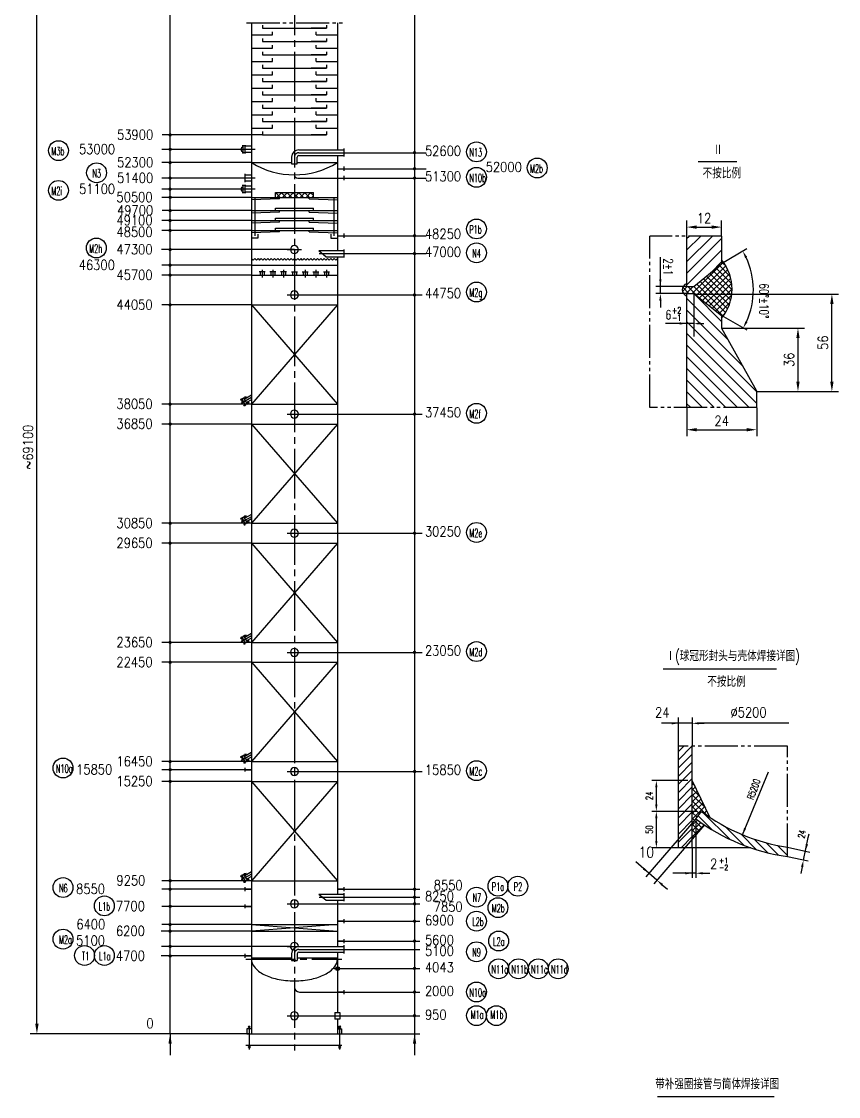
# Model space of a CAD drawing. Extents: x -42 to 819, y -365 to 844.
# Drawn here: x 340 to 587.1, y 265.9 to 590.7 of the extents above; entities that cross this region are included whole.
import ezdxf
from ezdxf.enums import TextEntityAlignment as Align

# ---------------------------------------------------------------- set-up
doc = ezdxf.new("R2010")
doc.units = 0
doc.header["$MEASUREMENT"] = 0
doc.linetypes.add('CENTER', pattern=[20, 15, -1.5, 2, -1.5])
doc.linetypes.add('DIVIDE', pattern=[15, 10, -1, 1, -1, 1, -1])
doc.layers.get('0').update_dxf_attribs({"linetype": 'CONTINUOUS'})
doc.layers.get('DEFPOINTS').update_dxf_attribs({"linetype": 'CONTINUOUS'})
for name, color, linetype in [('1', 2, 'CONTINUOUS'), ('2', 1, 'CONTINUOUS'), ('3', 3, 'CENTER'), ('4', 3, 'DIVIDE'), ('DIM', 4, 'CONTINUOUS')]:
    doc.layers.add(name, color=color, linetype=linetype)
doc.styles.add('HZJ', font='txt', dxfattribs={"bigfont": 'SBTXT'})
doc.styles.add('SBHZ', font='ROMANS', dxfattribs={"width": 0.85, "bigfont": 'SBTXT'})
doc.dimstyles.get("Standard").update_dxf_attribs({"dimtxt": 3, "dimasz": 3, "dimexe": 2, "dimexo": 0.0625, "dimgap": 1.2, "dimtad": 1, "dimdec": 4, "dimzin": 0, "dimdsep": 46, "dimtxsty": 'SBHZ', "dimcen": 0.09, "dimadec": 0, "dimazin": 0, "dimtfac": 1, "dimtdec": 4, "dimtmove": 2, "dimatfit": 3, "dimfxl": 0, "dimtolj": 1, "dimtzin": 0, "dimarcsym": 0})

# ---------------------------------------------------------------- blocks, each defined once
blk = doc.blocks.new('*D127')
at = {"color": 0, "linetype": 'ByBlock'}
for p, q in [((334.96, 309.06), (292.75, 309.06)), ((294.75, -42.55), (294.75, 306.06)), ((334.96, -45.55), (292.75, -45.55))]:
    blk.add_line(p, q, dxfattribs=at)
for points in [[(294.25, 306.06), (295.25, 306.06), (294.75, 309.06)], [(294.25, -42.55), (295.25, -42.55), (294.75, -45.55)]]:
    blk.add_solid(points, dxfattribs=at)
at = {"layer": 'DEFPOINTS', "color": 0, "linetype": 'ByBlock'}
for p in [(294.75, 309.06), (335.02, 309.06), (335.02, -45.55)]:
    blk.add_point(p, dxfattribs=at)
at = {"color": 0, "linetype": 'ByBlock', "insert": (292.05, 131.75), "char_height": 3, "attachment_point": 5, "rotation": 90, "style": 'SBHZ'}
blk.add_mtext('\\A1;~69100', dxfattribs=at)
blk = doc.blocks.new('*D161')
at = {"color": 0, "linetype": 'ByBlock'}
for p, q in [((560.56, 331.53), (560.56, 336.16)), ((571.14, 331.53), (571.14, 336.16)), ((563.56, 334.16), (568.14, 334.16))]:
    blk.add_line(p, q, dxfattribs=at)
for points in [[(563.56, 334.66), (563.56, 333.66), (560.56, 334.16)], [(568.14, 334.66), (568.14, 333.66), (571.14, 334.16)]]:
    blk.add_solid(points, dxfattribs=at)
at = {"layer": 'DEFPOINTS', "color": 0, "linetype": 'ByBlock'}
for p in [(560.56, 331.46), (571.14, 334.16), (571.14, 331.46)]:
    blk.add_point(p, dxfattribs=at)
at = {"color": 0, "linetype": 'ByBlock', "insert": (565.85, 336.86), "char_height": 3, "attachment_point": 5, "style": 'SBHZ'}
blk.add_mtext('\\A1;12', dxfattribs=at)
blk = doc.blocks.new('*D162')
at = {"color": 0, "linetype": 'ByBlock'}
for p, q in [((560.56, 279.57), (560.56, 270.94)), ((581.73, 279.57), (581.73, 270.94)), ((563.56, 272.94), (578.73, 272.94))]:
    blk.add_line(p, q, dxfattribs=at)
for points in [[(563.56, 273.44), (563.56, 272.44), (560.56, 272.94)], [(578.73, 273.44), (578.73, 272.44), (581.73, 272.94)]]:
    blk.add_solid(points, dxfattribs=at)
at = {"layer": 'DEFPOINTS', "color": 0, "linetype": 'ByBlock'}
for p in [(560.56, 279.64), (581.73, 279.64), (581.73, 272.94)]:
    blk.add_point(p, dxfattribs=at)
at = {"color": 0, "linetype": 'ByBlock', "insert": (571.14, 275.64), "char_height": 3, "attachment_point": 5, "style": 'SBHZ'}
blk.add_mtext('\\A1;24', dxfattribs=at)
blk = doc.blocks.new('*D165')
at = {"color": 0, "linetype": 'ByBlock'}
for p, q in [((561.49, 294.13), (555.88, 278.69)), ((565.78, 294.13), (565.78, 276.94))]:
    blk.add_line(p, q, dxfattribs=at)
blk.add_arc((565.78, 305.9), 26.96, 256.38, 263.62, dxfattribs=at)
for points in [[(559.29, 279.22), (559.58, 280.18), (556.56, 280.57)], [(562.81, 279.61), (562.76, 278.61), (565.78, 278.94)]]:
    blk.add_solid(points, dxfattribs=at)
at = {"layer": 'DEFPOINTS', "color": 0, "linetype": 'ByBlock'}
for p in [(565.78, 321.81), (563.7, 300.19), (561.52, 294.19), (565.78, 294.19), (562.65, 279.13)]:
    blk.add_point(p, dxfattribs=at)
blk = doc.blocks.new('*D172')
at = {"color": 0, "linetype": 'ByBlock'}
for p, q in [((571.2, 563.88), (596.22, 563.88)), ((594.22, 560.88), (594.22, 547.71)), ((581.79, 544.71), (596.22, 544.71))]:
    blk.add_line(p, q, dxfattribs=at)
for points in [[(593.72, 560.88), (594.72, 560.88), (594.22, 563.88)], [(593.72, 547.71), (594.72, 547.71), (594.22, 544.71)]]:
    blk.add_solid(points, dxfattribs=at)
at = {"layer": 'DEFPOINTS', "color": 0, "linetype": 'ByBlock'}
for p in [(571.14, 563.88), (581.73, 544.71), (594.22, 544.71)]:
    blk.add_point(p, dxfattribs=at)
at = {"color": 0, "linetype": 'ByBlock', "insert": (591.52, 554.3), "char_height": 3, "attachment_point": 5, "rotation": 90, "style": 'SBHZ'}
blk.add_mtext('\\A1;36', dxfattribs=at)
blk = doc.blocks.new('*D173')
at = {"color": 0, "linetype": 'ByBlock'}
for p, q in [((562.93, 574.18), (606.47, 574.18)), ((604.47, 547.71), (604.47, 571.18)), ((581.79, 544.71), (606.47, 544.71))]:
    blk.add_line(p, q, dxfattribs=at)
for points in [[(603.97, 571.18), (604.97, 571.18), (604.47, 574.18)], [(603.97, 547.71), (604.97, 547.71), (604.47, 544.71)]]:
    blk.add_solid(points, dxfattribs=at)
at = {"layer": 'DEFPOINTS', "color": 0, "linetype": 'ByBlock'}
for p in [(562.87, 574.18), (604.47, 574.18), (581.73, 544.71)]:
    blk.add_point(p, dxfattribs=at)
at = {"color": 0, "linetype": 'ByBlock', "insert": (601.77, 559.45), "char_height": 3, "attachment_point": 5, "rotation": 90, "style": 'SBHZ'}
blk.add_mtext('\\A1;56', dxfattribs=at)

msp = doc.modelspace()

# ---------------------------------------------------------------- hatches: boundary and pattern name
at = {"layer": '1'}
h = msp.add_hatch(dxfattribs=at)
h.set_pattern_fill('ANSI37', color=256, scale=10, style=0)
h.set_pattern_definition([(45, (66.8459, 330.3661), (-0.8838835, 0.8838835), []), (135, (66.8459, 330.3661), (-0.8838835, -0.8838835), [])])
h.paths.add_polyline_path([(422.56208, 539.06998), (422.56208, 537.56642), (428.29511, 537.56642), (428.29511, 539.06998)])
h.paths.add_polyline_path([(422.56208, 539.06998), (416.82904, 539.06998), (416.82904, 537.56642), (422.56208, 537.56642)])
h = msp.add_hatch(dxfattribs=at)
h.set_pattern_fill('ANSI31', color=256, scale=20, style=0)
h.set_pattern_definition([(45, (-19.3802, 194.4087), (-1.767767, 1.767767), [])])
h.paths.add_polyline_path([(551.7612, 517.50964), (551.7612, 525.87154), (541.17706, 525.87154), (541.17706, 510.57897), (543.32703, 510.57897)])
h = msp.add_hatch(dxfattribs=at)
h.set_pattern_fill('ANSI37', color=256, scale=10, angle=-90, style=0)
h.set_pattern_definition([(315, (615.708, 1062.2104), (0.8838835, 0.8838835), []), (45, (615.708, 1062.2104), (-0.8838835, 0.8838835), [])])
h.paths.add_polyline_path([(552.35916, 517.86293), (551.7612, 517.50964), (543.32703, 510.57897), (541.17706, 510.57897), (541.17706, 510.65202), (540.11689, 510.65202, 0.313062818), (540.20438, 508.48165), (541.25212, 508.48165), (541.25212, 508.47897), (543.32703, 508.47897), (551.7612, 501.85963), (552.20069, 501.60661, 0.322790764)])
h = msp.add_hatch(dxfattribs=at)
h.set_pattern_fill('ANSI31', color=256, scale=20, angle=90, style=0)
h.set_pattern_definition([(135, (-19.3802, 194.4087), (-1.767767, -1.767767), [])])
h.paths.add_polyline_path([(562.34533, 474.04516), (562.34533, 479.04747), (551.7612, 498.05623), (551.7612, 501.85963), (543.32703, 508.47897), (543.29872, 508.47897), (543.29872, 499.46479), (541.17706, 499.46479), (541.17706, 474.04516)])
h.paths.add_polyline_path([(543.29872, 508.47897), (541.17706, 508.47897), (541.17706, 499.46479), (543.29872, 499.46479)], flags=16)
h = msp.add_hatch(dxfattribs=at)
h.set_pattern_fill('ANSI37', color=256, scale=10, style=0)
h.set_pattern_definition([(45, (8.2974, 168.5948), (-0.8838835, 0.8838835), []), (135, (8.2974, 168.5948), (-0.8838835, -0.8838835), [])])
h.paths.add_polyline_path([(542.89223, 361.35529), (542.89223, 348.54876), (543.94223, 349.76367), (545.61519, 352.00893, 0.014272254), (548.32055, 350.11076)])
h.paths.add_polyline_path([(546.52224, 347.94368, -0.013005861), (543.94223, 349.76367), (542.89223, 348.54876), (542.89223, 343.56925)])

# ---------------------------------------------------------------- linework, layer by layer
at = {"color": 0, "linetype": 'Continuous'}
for p, q in [((539.42673, 358.45375), (539.41193, 358.43894)), ((539.42673, 345.88978), (539.41193, 345.87497))]:
    msp.add_line(p, q, dxfattribs=at)
at = {"layer": '1'}
for p, q in [((384.97961, 284.81642), (384.97961, 639.42362)), ((458.90159, 623.92066), (458.90159, 278.91317)), ((412.89044, 556.42949), (382.53365, 556.42949)), ((409.56208, 552.07084), (382.43225, 552.07084)), ((435.56208, 551.06642), (462.40697, 551.06642)), ((409.56208, 548.06642), (382.43225, 548.06642)), ((435.56208, 546.20781), (462.40697, 546.20781)), ((409.56208, 543.38261), (382.43225, 543.38261)), ((435.56208, 543.38261), (462.40697, 543.38261)), ((409.56208, 540.04676), (382.43225, 540.04676)), ((409.56208, 537.56642), (382.43225, 537.56642)), ((409.56208, 533.56642), (382.60023, 533.56642)), ((409.56208, 530.56642), (382.43225, 530.56642)), ((409.56208, 527.56642), (382.43225, 527.56642)), ((435.56208, 525.97328), (462.40697, 525.97328)), ((422.56208, 521.78521), (382.33832, 521.78521)), ((435.56208, 520.56642), (462.40697, 520.56642)), ((409.56208, 517.06642), (382.43225, 517.06642)), ((409.56208, 514.06642), (382.43225, 514.06642)), ((423.76208, 508.06642), (461.15765, 508.06642)), ((409.56208, 505.06642), (382.43225, 505.06642)), ((409.56208, 505.06642), (435.56208, 475.06642)), ((435.56208, 505.06642), (409.56208, 475.06642)), ((409.56208, 475.06642), (382.43225, 475.06642)), ((423.76208, 472.06642), (461.15765, 472.06642)), ((409.56208, 469.06642), (382.43225, 469.06642)), ((435.56208, 469.06642), (409.56208, 439.06642)), ((409.56208, 469.06642), (435.56208, 439.06642)), ((409.56208, 439.06642), (382.43225, 439.06642)), ((423.76208, 436.06642), (461.15765, 436.06642)), ((409.56208, 433.06642), (382.43225, 433.06642)), ((435.56208, 433.06642), (409.56208, 403.06642)), ((409.56208, 433.06642), (435.56208, 403.06642)), ((409.56208, 403.06642), (382.43225, 403.06642)), ((423.76208, 400.06642), (461.15765, 400.06642)), ((409.56208, 397.06642), (382.43225, 397.06642)), ((409.56208, 397.06642), (435.56208, 367.06642)), ((435.56208, 397.06642), (409.56208, 367.06642)), ((542.76276, 371.68926), (538.69223, 367.61874)), ((540.28788, 371.68926), (538.69223, 370.09361)), ((542.89223, 369.34386), (538.69223, 365.14386)), ((409.56208, 367.06642), (382.43225, 367.06642)), ((409.56208, 364.61595), (382.43225, 364.61595)), ((423.76208, 364.06642), (461.15765, 364.06642)), ((542.89223, 366.86899), (538.69223, 362.66899)), ((542.89223, 364.39411), (538.69223, 360.19411)), ((409.56208, 361.06642), (382.43225, 361.06642)), ((435.56208, 361.06642), (409.56208, 331.06642)), ((409.56208, 361.06642), (435.56208, 331.06642)), ((542.89223, 361.91924), (538.69223, 357.71924)), ((542.89223, 359.44437), (538.69223, 355.24437)), ((542.89223, 356.96949), (538.69223, 352.76949)), ((542.89223, 354.30502), (538.69223, 350.10502)), ((542.89223, 351.83015), (538.69223, 347.63015)), ((554.21843, 343.58384), (546.28497, 351.51731)), ((542.89223, 349.35528), (538.69223, 345.15528)), ((548.81217, 346.48882), (544.62329, 350.6777)), ((542.89223, 346.8804), (538.69223, 342.6804)), ((542.89223, 344.40553), (539.49879, 341.01209)), ((558.5395, 341.73765), (552.8876, 347.38955)), ((562.31745, 340.43457), (557.63013, 345.12189)), ((565.73919, 339.4877), (561.6258, 343.6011)), ((568.90152, 338.80025), (565.17919, 342.52258)), ((571.55775, 338.80025), (568.6559, 341.70209)), ((409.56208, 331.06642), (382.43225, 331.06642)), ((409.56208, 328.49752), (382.43225, 328.49752)), ((435.56208, 328.49752), (460.54063, 328.49752)), ((435.56208, 326.06642), (460.54063, 326.06642)), ((409.56208, 323.31642), (382.43225, 323.31642)), ((423.76208, 324.06642), (460.54063, 324.06642)), ((435.56208, 318.81642), (460.54063, 318.81642)), ((409.56208, 315.81642), (382.30787, 315.81642)), ((409.56208, 317.81642), (382.43225, 317.81642)), ((409.56208, 317.81642), (435.56208, 315.81642)), ((435.56208, 317.81642), (409.56208, 315.81642)), ((435.56208, 312.81642), (460.54063, 312.81642)), ((421.36208, 311.20579), (382.42399, 311.20579)), ((435.56208, 310.31642), (460.54063, 310.31642)), ((409.56208, 308.31642), (382.30787, 308.31642)), ((436.06763, 304.56642), (460.54063, 304.56642)), ((435.56208, 297.41825), (460.54063, 297.41825)), ((423.76208, 290.27198), (460.54063, 290.27198)), ((408.88873, 284.81642), (382.16185, 284.81642)), ((436.90016, 284.81642), (460.54063, 284.81642))]:
    msp.add_line(p, q, dxfattribs=at)
at = {"layer": '1', "const_width": 0.5}
for points in [[(384.72961, 556.42949, 1), (385.22961, 556.42949, 1)], [(384.72961, 552.07084, 1), (385.22961, 552.07084, 1)], [(458.65159, 551.06642, 1), (459.15159, 551.06642, 1)], [(384.72961, 548.06642, 1), (385.22961, 548.06642, 1)], [(458.65159, 546.20781, 1), (459.15159, 546.20781, 1)], [(384.72961, 543.38261, 1), (385.22961, 543.38261, 1)], [(458.65159, 543.38261, 1), (459.15159, 543.38261, 1)], [(384.72961, 540.04676, 1), (385.22961, 540.04676, 1)], [(384.72961, 537.56642, 1), (385.22961, 537.56642, 1)], [(384.72961, 533.56642, 1), (385.22961, 533.56642, 1)], [(384.72961, 530.56642, 1), (385.22961, 530.56642, 1)], [(384.72961, 527.56642, 1), (385.22961, 527.56642, 1)], [(458.65159, 525.97328, 1), (459.15159, 525.97328, 1)], [(384.72961, 521.78521, 1), (385.22961, 521.78521, 1)], [(458.65159, 520.56642, 1), (459.15159, 520.56642, 1)], [(384.72961, 517.06642, 1), (385.22961, 517.06642, 1)], [(384.72961, 514.06642, 1), (385.22961, 514.06642, 1)], [(458.65159, 508.06642, 1), (459.15159, 508.06642, 1)], [(384.72961, 505.06642, 1), (385.22961, 505.06642, 1)], [(384.72961, 475.06642, 1), (385.22961, 475.06642, 1)], [(458.65159, 472.06642, 1), (459.15159, 472.06642, 1)], [(384.72961, 469.06642, 1), (385.22961, 469.06642, 1)], [(384.72961, 439.06642, 1), (385.22961, 439.06642, 1)], [(458.65159, 436.06642, 1), (459.15159, 436.06642, 1)], [(384.72961, 433.06642, 1), (385.22961, 433.06642, 1)], [(384.72961, 403.06642, 1), (385.22961, 403.06642, 1)], [(458.65159, 400.06642, 1), (459.15159, 400.06642, 1)], [(384.72961, 397.06642, 1), (385.22961, 397.06642, 1)], [(384.72961, 367.06642, 1), (385.22961, 367.06642, 1)], [(384.72961, 364.61595, 1), (385.22961, 364.61595, 1)], [(458.65159, 364.06642, 1), (459.15159, 364.06642, 1)], [(384.72961, 361.06642, 1), (385.22961, 361.06642, 1)], [(384.72961, 331.06642, 1), (385.22961, 331.06642, 1)], [(384.72961, 328.49752, 1), (385.22961, 328.49752, 1)], [(458.65159, 328.49752, 1), (459.15159, 328.49752, 1)], [(458.65159, 326.06642, 1), (459.15159, 326.06642, 1)], [(384.72961, 323.31642, 1), (385.22961, 323.31642, 1)], [(458.65159, 324.06642, 1), (459.15159, 324.06642, 1)], [(458.65159, 318.81642, 1), (459.15159, 318.81642, 1)], [(384.72961, 317.81642, 1), (385.22961, 317.81642, 1)], [(384.72961, 315.81642, 1), (385.22961, 315.81642, 1)], [(458.65159, 312.81642, 1), (459.15159, 312.81642, 1)], [(384.72961, 311.20579, 1), (385.22961, 311.20579, 1)], [(384.72961, 308.31642, 1), (385.22961, 308.31642, 1)], [(458.65159, 304.56642, 1), (459.15159, 304.56642, 1)], [(458.65159, 297.41825, 1), (459.15159, 297.41825, 1)], [(458.65159, 290.27198, 1), (459.15159, 290.27198, 1)]]:
    msp.add_lwpolyline(points, format="xyb", close=True, dxfattribs=at)
at = {"layer": '1'}
for centre in [(351.23396, 551.69063), (477.62598, 551.30256), (495.98471, 546.44394), (362.74437, 544.98815), (477.62598, 543.61875), (351.23396, 539.66654), (477.62598, 528.02347), (362.67335, 522.26519), (477.62598, 520.80256), (477.62598, 508.95171), (477.62598, 472.30256), (477.62598, 436.30256), (477.62598, 400.30256), (352.59398, 365.11675), (477.62598, 364.30256), (352.59398, 328.99831), (484.1135, 329.40807), (490.1135, 329.40807), (477.62598, 326.08953), (365.10809, 323.46526), (484.1135, 322.93018), (477.62598, 318.83953), (352.59398, 313.40872), (484.31837, 312.83953), (477.62598, 309.58862), (359.10809, 308.46526), (365.10809, 308.46526), (484.31837, 304.4486), (490.31837, 304.4486), (496.31837, 304.4486), (502.31837, 304.4486), (477.62598, 297.44136), (477.62597, 290.29509), (483.62597, 290.29509)]:
    msp.add_circle(centre, 3, dxfattribs=at)
at = {"layer": '2'}
for p, q in [((409.56208, 590.32555), (409.56208, 284.81642)), ((412.89044, 589.64149), (412.89044, 588.64149)), ((412.89044, 588.64149), (432.23371, 588.64149)), ((432.23371, 588.64149), (427.60391, 588.64149)), ((432.23371, 589.64149), (432.23371, 588.64149)), ((435.56208, 590.32555), (435.56208, 551.91642)), ((409.56208, 586.62823), (415.9898, 586.62823)), ((412.89044, 585.61499), (412.89044, 584.61499)), ((415.9898, 586.62823), (415.9898, 587.62823)), ((429.13435, 586.62823), (429.13435, 587.62823)), ((429.13435, 586.62823), (435.56208, 586.62823)), ((432.23371, 585.61499), (432.23371, 584.61499)), ((409.56208, 582.60173), (415.9898, 582.60173)), ((412.89044, 584.61499), (432.23371, 584.61499)), ((412.89044, 581.58849), (412.89044, 580.58849)), ((415.9898, 582.60173), (415.9898, 583.60173)), ((432.23371, 584.61499), (427.60391, 584.61499)), ((429.13435, 582.60173), (429.13435, 583.60173)), ((429.13435, 582.60173), (435.56208, 582.60173)), ((432.23371, 581.58849), (432.23371, 580.58849)), ((409.56208, 578.57523), (415.9898, 578.57523)), ((412.89044, 580.58849), (432.23371, 580.58849)), ((415.9898, 578.57523), (415.9898, 579.57523)), ((432.23371, 580.58849), (427.60391, 580.58849)), ((429.13435, 578.57523), (429.13435, 579.57523)), ((429.13435, 578.57523), (435.56208, 578.57523)), ((412.89044, 577.56199), (412.89044, 576.56199)), ((412.89044, 576.56199), (432.23371, 576.56199)), ((415.9898, 574.54873), (415.9898, 575.54873)), ((432.23371, 576.56199), (427.60391, 576.56199)), ((429.13435, 574.54873), (429.13435, 575.54873)), ((432.23371, 577.56199), (432.23371, 576.56199)), ((409.56208, 574.54873), (415.9898, 574.54873)), ((412.89044, 573.53549), (412.89044, 572.53549)), ((412.89044, 572.53549), (432.23371, 572.53549)), ((432.23371, 572.53549), (427.60391, 572.53549)), ((429.13435, 574.54873), (435.56208, 574.54873)), ((432.23371, 573.53549), (432.23371, 572.53549)), ((409.56208, 570.52223), (415.9898, 570.52223)), ((412.89044, 569.50899), (412.89044, 568.50899)), ((412.89044, 568.50899), (432.23371, 568.50899)), ((415.9898, 570.52223), (415.9898, 571.52223)), ((432.23371, 568.50899), (427.60391, 568.50899)), ((429.13435, 570.52223), (429.13435, 571.52223)), ((429.13435, 570.52223), (435.56208, 570.52223)), ((432.23371, 569.50899), (432.23371, 568.50899)), ((409.56208, 566.49573), (415.9898, 566.49573)), ((412.89044, 565.48249), (412.89044, 564.48249)), ((415.9898, 566.49573), (415.9898, 567.49573)), ((429.13435, 566.49573), (429.13435, 567.49573)), ((429.13435, 566.49573), (435.56208, 566.49573)), ((432.23371, 565.48249), (432.23371, 564.48249)), ((409.56208, 562.46923), (415.9898, 562.46923)), ((412.89044, 564.48249), (432.23371, 564.48249)), ((415.9898, 562.46923), (415.9898, 563.46923)), ((432.23371, 564.48249), (427.60391, 564.48249)), ((429.13435, 562.46923), (429.13435, 563.46923)), ((429.13435, 562.46923), (435.56208, 562.46923)), ((412.89044, 561.45599), (412.89044, 560.45599)), ((412.89044, 560.45599), (432.23371, 560.45599)), ((415.9898, 558.44273), (415.9898, 559.44273)), ((432.23371, 560.45599), (427.60391, 560.45599)), ((429.13435, 558.44273), (429.13435, 559.44273)), ((432.23371, 561.45599), (432.23371, 560.45599)), ((409.56208, 558.44273), (415.9898, 558.44273)), ((412.89044, 557.42949), (412.89044, 556.42949)), ((412.89044, 556.42949), (432.23371, 556.42949)), ((432.23371, 556.42949), (427.60391, 556.42949)), ((429.13435, 558.44273), (435.56208, 558.44273)), ((432.23371, 557.42949), (432.23371, 556.42949)), ((406.47463, 552.29142), (406.47463, 551.85025)), ((406.96208, 552.69142), (406.87463, 552.69142)), ((406.96208, 553.31083), (406.96208, 550.86512)), ((407.56208, 553.31083), (407.56208, 550.86512)), ((409.56208, 552.99676), (407.56208, 552.99676)), ((437.56208, 552.30641), (437.56208, 549.86071)), ((406.96208, 551.45025), (406.87463, 551.45025)), ((409.56208, 551.14492), (407.56208, 551.14492)), ((421.71208, 549.71642), (421.71208, 547.6917)), ((423.41208, 547.6917), (423.41208, 549.71642)), ((423.91208, 551.91642), (437.56208, 551.91642)), ((423.91208, 550.21642), (437.56208, 550.21642)), ((435.56208, 550.21642), (435.56208, 521.49234)), ((437.56208, 551.71824), (437.56208, 550.41461)), ((409.56208, 548.06642), (421.71208, 548.06642)), ((421.71208, 547.6917), (423.41208, 547.6917)), ((423.41208, 548.06642), (435.56208, 548.06642)), ((435.56208, 546.20781), (437.56208, 546.20781)), ((437.56208, 546.85962), (437.56208, 545.55599)), ((544.68296, 548.40645), (556.38094, 548.40645)), ((407.56208, 544.6226), (407.56208, 542.1769)), ((409.56208, 544.30853), (407.56208, 544.30853)), ((423.56208, 543.38261), (435.56208, 543.38261)), ((435.56208, 543.38261), (437.56208, 543.38261)), ((437.56208, 544.03443), (437.56208, 542.73079)), ((406.47463, 540.26734), (406.47463, 539.82617)), ((406.96208, 540.66734), (406.87463, 540.66734)), ((406.96208, 539.42617), (406.87463, 539.42617)), ((406.96208, 541.28675), (406.96208, 538.84104)), ((409.56208, 542.45669), (407.56208, 542.45669)), ((407.56208, 541.28675), (407.56208, 538.84104)), ((409.56208, 540.97267), (407.56208, 540.97267)), ((409.56208, 539.12084), (407.56208, 539.12084)), ((409.56208, 537.56642), (435.56208, 537.56642)), ((418.04579, 537.10027), (409.56208, 536.81167)), ((410.64357, 537.53335), (410.64357, 525.92713)), ((416.82904, 539.06998), (428.29511, 539.06998)), ((416.82904, 537.56642), (416.82904, 539.06998)), ((418.04579, 537.10027), (418.04579, 537.56642)), ((427.07836, 537.10027), (427.07836, 537.56642)), ((427.07836, 537.10027), (435.56208, 536.81167)), ((428.29511, 537.56642), (428.29511, 539.06998)), ((434.48058, 537.53335), (434.48058, 525.92713)), ((409.56208, 533.56642), (435.56208, 533.56642)), ((418.04579, 533.10027), (409.56208, 532.81167)), ((416.82904, 534.26998), (428.29511, 534.26998)), ((416.82904, 533.56642), (416.82904, 534.26998)), ((418.04579, 533.10027), (418.04579, 533.56642)), ((427.07836, 533.10027), (427.07836, 533.56642)), ((427.07836, 533.10027), (435.56208, 532.81167)), ((428.29511, 533.56642), (428.29511, 534.26998)), ((409.56208, 530.56642), (435.56208, 530.56642)), ((418.04579, 530.10027), (409.56208, 529.81167)), ((416.82904, 531.26998), (428.29511, 531.26998)), ((416.82904, 530.56642), (416.82904, 531.26998)), ((418.04579, 530.10027), (418.04579, 530.56642)), ((427.07836, 530.10027), (427.07836, 530.56642)), ((427.07836, 530.10027), (435.56208, 529.81167)), ((428.29511, 530.56642), (428.29511, 531.26998)), ((409.56208, 527.56642), (435.56208, 527.56642)), ((418.04579, 527.10027), (409.56208, 526.81167)), ((411.55087, 526.45323), (411.55087, 525.24936)), ((416.82904, 528.26998), (428.29511, 528.26998)), ((416.82904, 527.56642), (416.82904, 528.26998)), ((418.04579, 527.10027), (418.04579, 527.56642)), ((427.07836, 527.10027), (427.07836, 527.56642)), ((427.07836, 527.10027), (435.56208, 526.81167)), ((428.29511, 527.56642), (428.29511, 528.26998)), ((433.57328, 526.45323), (433.57328, 525.24936)), ((437.56208, 526.62509), (437.56208, 525.32146)), ((411.55087, 525.24936), (409.56208, 525.24936)), ((433.57328, 525.24936), (435.56208, 525.24936)), ((435.56208, 525.97328), (437.56208, 525.97328)), ((541.17706, 525.87154), (541.17706, 510.57897)), ((551.7612, 525.87154), (551.7612, 517.50964)), ((429.99323, 521.49234), (437.56208, 521.49234)), ((429.99323, 521.49234), (432.12774, 519.6405)), ((437.56208, 521.80641), (437.56208, 519.36071)), ((409.56208, 519.06642), (410.06208, 518.56642)), ((409.56208, 517.06642), (435.56208, 517.06642)), ((410.06208, 518.56642), (410.56208, 519.06642)), ((410.56208, 519.06642), (411.06208, 518.56642)), ((411.06208, 518.56642), (411.56208, 519.06642)), ((411.56208, 519.06642), (412.06208, 518.56642)), ((412.06208, 518.56642), (412.56208, 519.06642)), ((412.56208, 519.06642), (413.06208, 518.56642)), ((413.06208, 518.56642), (413.56208, 519.06642)), ((413.56208, 519.06642), (414.06208, 518.56642)), ((414.06208, 518.56642), (414.56208, 519.06642)), ((414.56208, 519.06642), (415.06208, 518.56642)), ((415.06208, 518.56642), (415.56208, 519.06642)), ((415.56208, 519.06642), (416.06208, 518.56642)), ((416.06208, 518.56642), (416.56208, 519.06642)), ((416.56208, 519.06642), (417.06208, 518.56642)), ((417.06208, 518.56642), (417.56208, 519.06642)), ((417.56208, 519.06642), (418.06208, 518.56642)), ((418.06208, 518.56642), (418.56208, 519.06642)), ((418.56208, 519.06642), (419.06208, 518.56642)), ((419.06208, 518.56642), (419.56208, 519.06642)), ((419.56208, 519.06642), (420.06208, 518.56642)), ((420.06208, 518.56642), (420.56208, 519.06642)), ((420.56208, 519.06642), (421.06208, 518.56642)), ((421.06208, 518.56642), (421.56208, 519.06642)), ((421.56208, 519.06642), (422.06208, 518.56642)), ((422.06208, 518.56642), (422.56208, 519.06642)), ((423.06208, 518.56642), (422.56208, 519.06642)), ((423.56208, 519.06642), (423.06208, 518.56642)), ((424.06208, 518.56642), (423.56208, 519.06642)), ((424.56208, 519.06642), (424.06208, 518.56642)), ((425.06208, 518.56642), (424.56208, 519.06642)), ((425.56208, 519.06642), (425.06208, 518.56642)), ((426.06208, 518.56642), (425.56208, 519.06642)), ((426.56208, 519.06642), (426.06208, 518.56642)), ((427.06208, 518.56642), (426.56208, 519.06642)), ((427.56208, 519.06642), (427.06208, 518.56642)), ((428.06208, 518.56642), (427.56208, 519.06642)), ((428.56208, 519.06642), (428.06208, 518.56642)), ((429.06208, 518.56642), (428.56208, 519.06642)), ((429.56208, 519.06642), (429.06208, 518.56642)), ((430.06208, 518.56642), (429.56208, 519.06642)), ((430.56208, 519.06642), (430.06208, 518.56642)), ((431.06208, 518.56642), (430.56208, 519.06642)), ((431.56208, 519.06642), (431.06208, 518.56642)), ((432.06208, 518.56642), (431.56208, 519.06642)), ((432.56208, 519.06642), (432.06208, 518.56642)), ((432.12774, 519.6405), (437.56208, 519.6405)), ((433.06208, 518.56642), (432.56208, 519.06642)), ((433.56208, 519.06642), (433.06208, 518.56642)), ((434.06208, 518.56642), (433.56208, 519.06642)), ((434.56208, 519.06642), (434.06208, 518.56642)), ((435.06208, 518.56642), (434.56208, 519.06642)), ((435.56208, 519.06642), (435.06208, 518.56642)), ((435.56208, 519.6405), (435.56208, 326.99234)), ((543.32703, 510.57897), (551.7612, 517.50964)), ((409.56208, 514.06642), (435.56208, 514.06642)), ((413.71838, 515.10011), (411.90577, 515.10011)), ((412.21208, 515.10011), (412.21208, 514.06642)), ((413.41208, 515.10011), (413.41208, 514.06642)), ((416.96838, 515.10011), (415.15577, 515.10011)), ((415.46208, 515.10011), (415.46208, 514.06642)), ((416.66208, 515.10011), (416.66208, 514.06642)), ((420.21838, 515.10011), (418.40577, 515.10011)), ((418.71208, 515.10011), (418.71208, 514.06642)), ((419.91208, 515.10011), (419.91208, 514.06642)), ((421.65577, 515.10011), (423.46838, 515.10011)), ((421.96208, 515.10011), (421.96208, 514.06642)), ((423.16208, 515.10011), (423.16208, 514.06642)), ((424.90577, 515.10011), (426.71838, 515.10011)), ((425.21208, 515.10011), (425.21208, 514.06642)), ((426.41208, 515.10011), (426.41208, 514.06642)), ((428.15577, 515.10011), (429.96838, 515.10011)), ((428.46208, 515.10011), (428.46208, 514.06642)), ((429.66208, 515.10011), (429.66208, 514.06642)), ((431.40577, 515.10011), (433.21838, 515.10011)), ((431.71208, 515.10011), (431.71208, 514.06642)), ((432.91208, 515.10011), (432.91208, 514.06642)), ((541.17706, 510.57897), (543.32703, 510.57897)), ((541.17706, 508.47897), (541.17706, 474.04516)), ((541.17706, 508.47897), (543.32703, 508.47897)), ((543.32703, 508.47897), (551.7612, 501.85963)), ((409.56208, 505.06642), (435.56208, 505.06642)), ((551.7612, 501.85963), (551.7612, 498.05623)), ((551.7612, 498.05623), (562.34533, 479.04747)), ((409.56208, 477.75924), (407.5284, 476.5851)), ((562.34533, 479.04747), (562.34533, 474.04516)), ((406.49881, 476.45255), (406.22837, 476.52501)), ((406.42635, 476.18211), (406.49881, 476.45255)), ((406.57127, 476.72298), (406.49881, 476.45255)), ((406.49881, 476.45255), (406.76925, 476.38008)), ((407.91735, 474.71143), (406.70023, 476.81954)), ((406.83671, 475.38314), (406.74163, 475.54783)), ((407.01089, 476.28146), (406.92162, 476.22908)), ((408.43696, 475.01143), (407.21984, 477.11954)), ((407.49881, 474.72049), (407.22837, 474.79296)), ((407.36795, 477.18294), (407.63838, 477.11048)), ((407.42635, 474.45006), (407.49881, 474.72049)), ((407.57127, 474.99093), (407.49881, 474.72049)), ((407.49881, 474.72049), (407.76925, 474.64803)), ((407.51668, 475.19839), (407.60668, 475.24951)), ((407.63838, 477.11048), (407.56592, 476.84004)), ((407.63838, 477.11048), (407.71084, 477.38091)), ((407.90882, 477.03801), (407.63838, 477.11048)), ((409.56208, 476.3736), (408.1284, 475.54587)), ((408.36795, 475.45089), (408.63838, 475.37843)), ((408.63838, 475.37843), (408.56592, 475.10799)), ((408.71084, 475.64886), (408.63838, 475.37843)), ((408.90882, 475.30596), (408.63838, 475.37843)), ((409.56208, 475.06642), (435.56208, 475.06642)), ((409.56208, 469.06642), (435.56208, 469.06642)), ((409.56208, 469.06642), (435.56208, 469.06642)), ((406.22837, 440.52501), (406.49881, 440.45255)), ((406.49881, 440.45255), (406.42635, 440.18211)), ((406.49881, 440.45255), (406.57127, 440.72298)), ((406.76925, 440.38008), (406.49881, 440.45255)), ((407.91735, 438.71143), (406.70023, 440.81954)), ((406.74163, 439.54783), (406.83671, 439.38314)), ((407.01089, 440.28146), (406.92162, 440.22908)), ((408.43696, 439.01143), (407.21984, 441.11954)), ((407.22837, 438.79296), (407.49881, 438.72049)), ((407.63838, 441.11048), (407.36795, 441.18294)), ((407.49881, 438.72049), (407.42635, 438.45006)), ((407.49881, 438.72049), (407.57127, 438.99093)), ((407.76925, 438.64803), (407.49881, 438.72049)), ((407.60668, 439.24951), (407.51668, 439.19839)), ((409.56208, 441.75924), (407.5284, 440.5851)), ((407.56592, 440.84004), (407.63838, 441.11048)), ((407.71084, 441.38091), (407.63838, 441.11048)), ((407.63838, 441.11048), (407.90882, 441.03801)), ((409.56208, 440.3736), (408.1284, 439.54587)), ((408.63838, 439.37843), (408.36795, 439.45089)), ((408.56592, 439.10799), (408.63838, 439.37843)), ((408.71084, 439.64886), (408.63838, 439.37843)), ((408.63838, 439.37843), (408.90882, 439.30596)), ((409.56208, 439.06642), (435.56208, 439.06642)), ((409.56208, 433.06642), (435.56208, 433.06642)), ((406.22837, 404.52501), (406.49881, 404.45255)), ((406.49881, 404.45255), (406.42635, 404.18211)), ((406.49881, 404.45255), (406.57127, 404.72298)), ((406.76925, 404.38008), (406.49881, 404.45255)), ((407.91735, 402.71143), (406.70023, 404.81954)), ((406.74163, 403.54783), (406.83671, 403.38314)), ((407.01089, 404.28146), (406.92162, 404.22908)), ((408.43696, 403.01143), (407.21984, 405.11954)), ((407.63838, 405.11048), (407.36795, 405.18294)), ((407.49881, 402.72049), (407.57127, 402.99093)), ((407.60668, 403.24951), (407.51668, 403.19839)), ((409.56208, 405.75924), (407.5284, 404.5851)), ((407.56592, 404.84004), (407.63838, 405.11048)), ((407.71084, 405.38091), (407.63838, 405.11048)), ((407.63838, 405.11048), (407.90882, 405.03801)), ((409.56208, 404.3736), (408.1284, 403.54587)), ((408.63838, 403.37843), (408.36795, 403.45089)), ((408.56592, 403.10799), (408.63838, 403.37843)), ((408.71084, 403.64886), (408.63838, 403.37843)), ((408.63838, 403.37843), (408.90882, 403.30596)), ((409.56208, 403.06642), (435.56208, 403.06642)), ((407.22837, 402.79296), (407.49881, 402.72049)), ((407.49881, 402.72049), (407.42635, 402.45006)), ((407.76925, 402.64803), (407.49881, 402.72049)), ((409.56208, 397.06642), (435.56208, 397.06642)), ((409.56208, 397.06642), (435.56208, 397.06642)), ((534.04679, 395.09818), (568.30009, 395.09818)), ((538.69223, 341.01209), (538.69223, 371.68926)), ((542.89223, 341.01209), (542.89223, 371.68926)), ((406.49881, 368.45255), (406.22837, 368.52501)), ((406.42635, 368.18211), (406.49881, 368.45255)), ((406.57127, 368.72298), (406.49881, 368.45255)), ((406.49881, 368.45255), (406.76925, 368.38008)), ((407.91735, 366.71143), (406.70023, 368.81954)), ((406.83671, 367.38314), (406.74163, 367.54783)), ((406.92162, 368.22908), (407.01089, 368.28146)), ((408.43696, 367.01143), (407.21984, 369.11954)), ((407.36795, 369.18294), (407.63838, 369.11048)), ((407.51668, 367.19839), (407.60668, 367.24951)), ((409.56208, 369.75924), (407.5284, 368.5851)), ((407.63838, 369.11048), (407.56592, 368.84004)), ((407.63838, 369.11048), (407.71084, 369.38091)), ((407.90882, 369.03801), (407.63838, 369.11048)), ((409.56208, 368.3736), (408.1284, 367.54587)), ((408.36795, 367.45089), (408.63838, 367.37843)), ((408.63838, 367.37843), (408.56592, 367.10799)), ((408.63838, 367.37843), (408.71084, 367.64886)), ((408.90882, 367.30596), (408.63838, 367.37843)), ((407.49881, 366.72049), (407.22837, 366.79296)), ((407.42635, 366.45006), (407.49881, 366.72049)), ((407.57127, 366.99093), (407.49881, 366.72049)), ((407.49881, 366.72049), (407.76925, 366.64803)), ((407.56208, 365.21595), (407.56208, 364.01595)), ((407.56208, 364.61595), (409.56208, 364.61595)), ((409.56208, 367.06642), (435.56208, 367.06642)), ((409.56208, 361.06642), (435.56208, 361.06642)), ((548.32055, 350.11076), (542.89223, 361.35529)), ((543.94223, 349.76367), (545.61519, 352.00893)), ((546.52224, 347.94368), (542.89223, 343.56925)), ((560.54262, 341.01209), (538.69223, 341.01209)), ((406.22837, 332.52501), (406.49881, 332.45255)), ((406.49881, 332.45255), (406.42635, 332.18211)), ((406.49881, 332.45255), (406.57127, 332.72298)), ((406.76925, 332.38008), (406.49881, 332.45255)), ((407.91735, 330.71143), (406.70023, 332.81954)), ((406.83671, 331.38314), (406.74163, 331.54783)), ((407.01089, 332.28146), (406.92162, 332.22908)), ((408.43696, 331.01143), (407.21984, 333.11954)), ((407.63838, 333.11048), (407.36795, 333.18294)), ((409.56208, 333.75924), (407.5284, 332.5851)), ((407.56592, 332.84004), (407.63838, 333.11048)), ((407.71084, 333.38091), (407.63838, 333.11048)), ((407.63838, 333.11048), (407.90882, 333.03801)), ((409.56208, 332.3736), (408.1284, 331.54587)), ((408.36795, 331.45089), (408.63838, 331.37843)), ((408.63838, 331.37843), (408.56592, 331.10799)), ((408.63838, 331.37843), (408.71084, 331.64886)), ((408.90882, 331.30596), (408.63838, 331.37843)), ((407.49881, 330.72049), (407.22837, 330.79296)), ((407.42635, 330.45006), (407.49881, 330.72049)), ((407.57127, 330.99093), (407.49881, 330.72049)), ((407.49881, 330.72049), (407.76925, 330.64803)), ((407.60668, 331.24951), (407.51668, 331.19839)), ((407.56208, 329.09752), (407.56208, 327.89752)), ((407.56208, 328.49752), (409.56208, 328.49752)), ((409.56208, 331.06642), (435.56208, 331.06642)), ((437.56208, 328.49752), (435.56208, 328.49752)), ((437.56208, 329.09752), (437.56208, 327.89752)), ((429.99323, 326.99234), (437.56208, 326.99234)), ((429.99323, 326.99234), (432.12774, 325.1405)), ((432.12774, 325.1405), (437.56208, 325.1405)), ((435.56208, 325.1405), (435.56208, 311.16642)), ((437.56208, 327.30641), (437.56208, 324.86071)), ((407.56208, 323.91642), (407.56208, 322.71642)), ((407.56208, 323.31642), (409.56208, 323.31642)), ((437.56208, 318.81642), (435.56208, 318.81642)), ((437.56208, 319.41642), (437.56208, 318.21642)), ((409.56208, 317.81642), (435.56208, 317.81642)), ((409.56208, 315.81642), (435.56208, 315.81642)), ((437.56208, 312.81642), (435.56208, 312.81642)), ((437.56208, 313.41642), (437.56208, 312.21642)), ((407.56208, 308.91642), (407.56208, 307.71642)), ((421.71208, 308.96642), (421.71208, 306.9417)), ((423.41208, 308.96642), (423.41208, 306.9417)), ((423.91208, 311.16642), (437.56208, 311.16642)), ((423.91208, 309.46642), (437.56208, 309.46642)), ((435.56208, 309.46642), (435.56208, 304.96642)), ((437.56208, 311.55641), (437.56208, 309.11071)), ((407.56208, 308.31642), (409.56208, 308.31642)), ((409.56208, 307.77622), (421.71208, 307.77622)), ((421.71208, 306.9417), (423.41208, 306.9417)), ((423.41208, 307.77622), (435.56208, 307.77622)), ((435.05652, 304.96642), (435.05652, 304.16642)), ((435.05652, 304.96642), (436.06763, 304.96642)), ((435.05652, 304.16642), (436.06763, 304.16642)), ((435.56208, 304.16642), (435.56208, 291.27198)), ((436.06763, 304.96642), (436.06763, 304.16642)), ((422.56208, 300.81642), (422.56208, 298.85128)), ((424.06208, 297.41825), (435.56208, 297.41825)), ((437.56208, 297.41825), (435.56208, 297.41825)), ((437.56208, 298.01825), (437.56208, 296.81825)), ((434.83329, 291.27198), (434.83329, 289.27198)), ((434.83329, 291.27198), (436.26208, 291.27198)), ((436.26208, 289.27198), (434.83329, 289.27198)), ((435.56208, 289.27198), (435.56208, 284.81642)), ((436.26208, 291.27198), (436.26208, 289.27198)), ((408.22399, 286.31642), (408.22399, 284.81642)), ((409.56208, 286.31642), (408.22399, 286.31642)), ((408.55375, 287.125), (409.22371, 286.45503)), ((409.22371, 287.125), (408.55375, 286.45503)), ((435.56208, 286.31642), (436.90016, 286.31642)), ((435.90044, 287.125), (436.5704, 286.45503)), ((436.5704, 287.125), (435.90044, 286.45503)), ((436.90016, 284.81642), (436.90016, 286.31642)), ((408.22399, 284.81642), (436.90016, 284.81642)), ((407.85175, 281.32834), (436.90016, 281.32834)), ((409.22371, 281.12006), (408.55375, 280.45009)), ((408.55375, 281.12006), (409.22371, 280.45009)), ((436.5704, 281.12006), (435.90044, 280.45009)), ((435.90044, 281.12006), (436.5704, 280.45009)), ((532.39395, 265.87085), (567.6567, 265.87085))]:
    msp.add_line(p, q, dxfattribs=at)
for centre, radius, start, end in [((406.87463, 552.29142), 0.4, 90, 180), ((406.87463, 551.85025), 0.4, 180, 270), ((423.91208, 549.71642), 2.2, 90, 180), ((423.91208, 549.71642), 0.5, 90, 180), ((422.56208, 569.16271), 24.7801, 238.3577097, 301.6422903), ((423.56208, 544.38261), 1, 180, 270), ((406.87463, 540.26734), 0.4, 90, 180), ((406.87463, 539.82617), 0.4, 180, 270), ((422.56208, 521.78521), 1.2, 0, 180), ((422.56208, 521.78521), 1.2, 180, 0), ((541.00133, 509.84472), 13.90296, 320.7078218, 39.2921782), ((541.72394, 509.62985), 1.90458, 106.6868155, 253.3131845), ((422.56208, 508.06642), 1.2, 0, 180), ((422.56208, 508.06642), 1.2, 180, 0), ((407.17465, 475.79783), 0.5, 120.4017482, 210), ((407.26973, 475.63314), 0.5, 210, 299.5982518), ((422.56208, 472.06642), 1.2, 0, 180), ((422.56208, 472.06642), 1.2, 180, 0), ((407.17465, 439.79783), 0.5, 120.4017482, 210), ((407.26973, 439.63314), 0.5, 210, 299.5982518), ((422.56208, 436.06642), 1.2, 0, 180), ((422.56208, 436.06642), 1.2, 180, 0), ((407.17465, 403.79783), 0.5, 120.4017482, 210), ((407.26973, 403.63314), 0.5, 210, 299.5982518), ((422.56208, 400.06642), 1.2, 0, 180), ((422.56208, 400.06642), 1.2, 180, 0), ((407.17465, 367.79783), 0.5, 120.4017482, 210), ((407.26973, 367.63314), 0.5, 210, 299.5982518), ((422.56208, 364.06642), 1.2, 0, 180), ((422.56208, 364.06642), 1.2, 180, 0), ((580.21029, 398.43862), 57.9011, 233.3099356, 261.4759637), ((580.21029, 398.43862), 60.7011, 233.3099356, 261.8718825), ((407.17465, 331.79783), 0.5, 120.4017482, 210), ((407.26973, 331.63314), 0.5, 210, 299.5982518), ((422.56208, 324.06642), 1.2, 0, 180), ((422.56208, 324.06642), 1.2, 180, 0), ((422.56208, 311.20579), 1.2, 0, 180), ((422.56208, 311.20579), 1.2, 180, 244.2945023), ((423.91208, 308.96642), 2.2, 90, 180), ((423.91208, 308.96642), 0.5, 90, 180), ((422.56208, 311.20579), 1.2, 357.8727814, 0), ((413.01362, 307.31642), 3.45155, 180, 219.6392722), ((432.11053, 307.31642), 3.45155, 320.3607278, 0), ((417.54456, 311.06997), 9.3353, 219.6392722, 243.4349488), ((420.56942, 317.11969), 16.09909, 243.4349488, 258.2990805), ((424.55473, 317.11969), 16.09909, 281.7009195, 296.5650512), ((427.57959, 311.06997), 9.3353, 296.5650512, 320.3607278), ((422.56208, 326.74109), 25.92467, 258.2990805, 270), ((422.56208, 326.74109), 25.92467, 270, 281.7009195), ((424.06208, 298.91825), 1.5, 180, 270), ((422.56208, 290.27198), 1.2, 0, 180), ((422.56208, 290.27198), 1.2, 180, 0)]:
    msp.add_arc(centre, radius, start, end, dxfattribs=at)
at = {"layer": '3'}
for p, q in [((422.56208, 641.56621), (422.56208, 279.75667)), ((407.82894, 553.15757), (406.74294, 553.15757)), ((410.71062, 552.07084), (406.21271, 552.07084)), ((407.82894, 550.9841), (406.74294, 550.9841)), ((409.56208, 552.07084), (407.20882, 552.07084)), ((423.91208, 551.06642), (438.91144, 551.06642)), ((435.56208, 546.20781), (437.91533, 546.20781)), ((410.71062, 543.38261), (406.21271, 543.38261)), ((409.56208, 543.38261), (407.20882, 543.38261)), ((435.56208, 543.38261), (437.91533, 543.38261)), ((410.71062, 540.04676), (406.21271, 540.04676)), ((407.82894, 541.13349), (406.74294, 541.13349)), ((409.56208, 540.04676), (407.20882, 540.04676)), ((407.82894, 538.96002), (406.74294, 538.96002)), ((435.56208, 525.97328), (437.91533, 525.97328)), ((420.37527, 521.78521), (424.74888, 521.78521)), ((430.04969, 520.56642), (438.91144, 520.56642)), ((435.56208, 520.56642), (437.91533, 520.56642)), ((412.81208, 515.68384), (412.81208, 513.34895)), ((416.06208, 515.68384), (416.06208, 513.34895)), ((419.31208, 515.68384), (419.31208, 513.34895)), ((425.81208, 515.68384), (425.81208, 513.34895)), ((429.06208, 515.68384), (429.06208, 513.34895)), ((432.31208, 515.68384), (432.31208, 513.34895)), ((420.37527, 508.06642), (424.74888, 508.06642)), ((407.93146, 477.27969), (406.21127, 476.28653)), ((409.56208, 477.06642), (406.4911, 475.29339)), ((408.93146, 475.54763), (407.21127, 474.55448)), ((420.37527, 472.06642), (424.74888, 472.06642)), ((407.93146, 441.27969), (406.21127, 440.28653)), ((409.56208, 441.06642), (406.4911, 439.29339)), ((408.93146, 439.54763), (407.21127, 438.55448)), ((420.37527, 436.06642), (424.74888, 436.06642)), ((407.93146, 405.27969), (406.21127, 404.28653)), ((409.56208, 405.06642), (406.4911, 403.29339)), ((408.93146, 403.54763), (407.21127, 402.55448)), ((420.37527, 400.06642), (424.74888, 400.06642)), ((407.93146, 369.27969), (406.21127, 368.28653)), ((409.56208, 369.06642), (406.4911, 367.29339)), ((408.93146, 367.54763), (407.21127, 366.55448)), ((420.37527, 364.06642), (424.74888, 364.06642)), ((407.93146, 333.27969), (406.21127, 332.28653)), ((409.56208, 333.06642), (406.4911, 331.29339)), ((408.93146, 331.54763), (407.21127, 330.55448)), ((430.04969, 326.06642), (438.91144, 326.06642)), ((420.37527, 324.06642), (424.74888, 324.06642)), ((420.37527, 311.20579), (424.74888, 311.20579)), ((423.91208, 310.31642), (438.91144, 310.31642)), ((407.85175, 307.31642), (436.90016, 307.31642)), ((434.61774, 304.56642), (436.90016, 304.56642)), ((420.37527, 290.27198), (424.74888, 290.27198)), ((433.90415, 290.27198), (437.03955, 290.27198)), ((408.88873, 287.18372), (408.88873, 280.07117)), ((436.23542, 287.18372), (436.23542, 280.07117))]:
    msp.add_line(p, q, dxfattribs=at)
for centre in [(423.91208, 549.71642), (423.91208, 308.96642)]:
    msp.add_arc(centre, 1.35, 90, 180, dxfattribs=at)
at = {"layer": '4'}
for p, q in [((408.11665, 590.32555), (438.03002, 590.32555)), ((530.08774, 474.04516), (530.08774, 525.87154)), ((551.7612, 525.87154), (530.08774, 525.87154)), ((562.34533, 474.04516), (530.08774, 474.04516)), ((571.62794, 371.68926), (538.69223, 371.68926)), ((571.62794, 338.3473), (571.62794, 371.68926))]:
    msp.add_line(p, q, dxfattribs=at)
at = {"layer": 'DIM'}
for p, q in [((559.35962, 521.99894), (551.7612, 517.50964)), ((533.23413, 508.48165), (533.23413, 519.48472)), ((541.17706, 510.65202), (531.83413, 510.65202)), ((541.25212, 508.48165), (531.83413, 508.48165)), ((543.29872, 508.47897), (543.29872, 495.48369)), ((533.23413, 506.38165), (533.23413, 504.28165)), ((559.49839, 497.40536), (551.7612, 501.85963)), ((543.29872, 499.46479), (534.75349, 499.46479)), ((544.26486, 499.46479), (546.36486, 499.46479)), ((538.69223, 371.68926), (538.69223, 380.41094)), ((542.89874, 371.68926), (542.89874, 380.41094)), ((534.51559, 378.62494), (533.54259, 378.62494)), ((543.0197, 378.62494), (534.51559, 378.62494)), ((572.05815, 378.62494), (544.91792, 378.62494)), ((544.91792, 378.62494), (546.42568, 378.62494)), ((558.03636, 344.95167), (565.89876, 363.91699)), ((541.49223, 361.35529), (530.60971, 361.35529)), ((532.00971, 354.10893), (532.00971, 359.25529)), ((544.21519, 352.00893), (530.60971, 352.00893)), ((544.21519, 352.00893), (530.60971, 352.00893)), ((543.94223, 349.76367), (528.82838, 332.27619)), ((532.00971, 343.11209), (532.00971, 349.90893)), ((543.94223, 348.36367), (543.94223, 331.92249)), ((577.96607, 344.13072), (578.19614, 345.21968)), ((542.89223, 343.56925), (531.29188, 330.14707)), ((571.62794, 341.17711), (578.46763, 339.73204)), ((576.52554, 337.31255), (577.96607, 344.13072)), ((538.69223, 341.01209), (530.60971, 341.01209)), ((542.89223, 341.01209), (542.89223, 331.92249)), ((571.62794, 338.3473), (577.89531, 337.02315)), ((526.56616, 336.08176), (525.83, 336.718)), ((532.20733, 331.20629), (526.56616, 336.08176)), ((576.09144, 335.2579), (575.65735, 333.20326)), ((543.94223, 333.32249), (537.03946, 333.32249)), ((546.04223, 333.32249), (548.14223, 333.32249)), ((533.79616, 329.83311), (535.38499, 328.45994))]:
    msp.add_line(p, q, dxfattribs=at)
msp.add_arc((538.34516, 509.58319), 23.00817, 335.3024463, 25.3441041, dxfattribs=at)
for points in [[(558.82972, 519.26782), (559.44801, 519.59602), (558.15428, 521.2868)], [(532.88413, 512.75202), (533.58413, 512.75202), (533.23413, 510.65202)], [(532.88413, 506.38165), (533.58413, 506.38165), (533.23413, 508.48165)], [(539.07706, 499.11479), (539.07706, 499.81479), (541.17706, 499.46479)], [(545.43782, 499.11479), (545.43782, 499.81479), (543.33782, 499.46479)], [(558.9377, 500.13032), (559.55966, 499.80913), (558.28508, 498.10385)], [(536.61559, 378.27494), (536.61559, 378.97494), (538.71559, 378.62494)], [(544.91792, 378.27494), (544.91792, 378.97494), (542.81792, 378.62494)], [(544.91792, 378.27494), (544.91792, 378.97494), (542.81792, 378.62494)], [(531.65971, 359.25529), (532.35971, 359.25529), (532.00971, 361.35529)], [(531.65971, 354.10893), (532.35971, 354.10893), (532.00971, 352.00893)], [(531.65971, 349.90893), (532.35971, 349.90893), (532.00971, 352.00893)], [(558.51726, 347.02561), (559.1639, 346.75753), (558.03636, 344.95167)], [(531.65971, 343.11209), (532.35971, 343.11209), (532.00971, 341.01209)], [(577.18953, 342.14843), (577.87441, 342.00373), (577.09787, 340.02144)], [(527.92613, 334.44378), (528.38386, 334.97339), (529.74383, 333.33541)], [(575.749, 335.33025), (576.43388, 335.18555), (576.52554, 337.31255)], [(540.79223, 332.97249), (540.79223, 333.67249), (542.89223, 333.32249)], [(546.04223, 332.97249), (546.04223, 333.67249), (543.94223, 333.32249)], [(533.5673, 329.56831), (534.02502, 330.09792), (532.20733, 331.20629)]]:
    msp.add_solid(points, dxfattribs=at)

# ---------------------------------------------------------------- texts
at = {"layer": '1', "style": 'SBHZ'}
for s, height, width, p in [('53900', 3, 0.85, (368.93319, 555.00664)), ('M3b', 2.5, 0.5, (349.07059, 550.26954)), ('53000', 3, 0.85, (357.42277, 550.64799)), ('52600', 3, 0.85, (462.04176, 550.0961)), ('N13', 2.5, 0.5, (475.46261, 549.88148)), ('52300', 3, 0.85, (368.93319, 546.64357)), ('N3', 2.5, 0.5, (361.4514, 543.56707)), ('52000', 3, 0.85, (480.4005, 545.23748)), ('M2b', 2.5, 0.5, (493.82135, 545.02286)), ('51400', 3, 0.85, (368.93319, 541.95976)), ('51300', 3, 0.85, (462.04176, 542.41229)), ('N10b', 2.5, 0.5, (475.46261, 542.19766)), ('M2i', 2.5, 0.5, (349.07059, 538.24546)), ('51100', 3, 0.85, (357.42277, 538.62391)), ('50500', 3, 0.85, (368.75301, 536.14357)), ('49700', 3, 0.85, (368.92099, 532.14357)), ('49100', 3, 0.85, (368.75301, 529.14357)), ('48500', 3, 0.85, (368.75301, 525.61922)), ('48250', 3, 0.85, (462.04176, 525.00295)), ('P1b', 2.5, 0.5, (475.46261, 526.60239)), ('M2h', 2.5, 0.5, (360.50998, 520.84411)), ('47300', 3, 0.85, (368.75301, 520.36236)), ('47000', 3, 0.85, (462.04176, 519.5961)), ('N4', 2.5, 0.5, (476.333, 519.38148)), ('46300', 3, 0.85, (357.33866, 515.64357)), ('45700', 3, 0.85, (368.75301, 512.64357)), ('44750', 3, 0.85, (462.04176, 507.0961)), ('M2g', 2.5, 0.5, (475.46261, 507.53063)), ('44050', 3, 0.85, (368.75301, 503.64357)), ('38050', 3, 0.85, (368.75301, 473.64357)), ('37450', 3, 0.85, (462.04176, 471.0961)), ('M2f', 2.5, 0.5, (475.46261, 470.88148)), ('36850', 3, 0.85, (368.75301, 467.64357)), ('30850', 3, 0.85, (368.75301, 437.64357)), ('30250', 3, 0.85, (462.04176, 435.0961)), ('M2e', 2.5, 0.5, (475.46261, 434.88148)), ('29650', 3, 0.85, (368.75301, 431.64357)), ('23650', 3, 0.85, (368.75301, 401.64357)), ('23050', 3, 0.85, (462.04176, 399.0961)), ('M2d', 2.5, 0.5, (475.46261, 398.88148)), ('22450', 3, 0.85, (368.75301, 395.64357)), ('24', 3, 0.85, (531.61331, 380.42396)), ('%%c5200', 3, 0.85, (554.43145, 380.42396)), ('16450', 3, 0.85, (368.75301, 365.64357)), ('N10a', 2.5, 0.5, (350.43061, 363.69567)), ('15850', 3, 0.85, (356.55977, 363.19311)), ('15850', 3, 0.85, (462.04176, 363.0961)), ('M2c', 2.5, 0.5, (475.46261, 362.88148)), ('15250', 3, 0.85, (368.75301, 359.64357)), ('10', 3.2, 0.85, (526.66334, 338.06301)), ('+1', 1.6, 0.85, (550.93889, 336.33605)), ('2', 3, 0.85, (548.27417, 334.68379)), ('-2', 1.6, 0.85, (550.93889, 334.25509)), ('9250', 3, 0.85, (368.75301, 329.64357)), ('N6', 2.5, 0.5, (351.3681, 327.57723)), ('8550', 3, 0.85, (356.55977, 327.07467)), ('8550', 3, 0.85, (464.70507, 328.20161)), ('P1a', 2.5, 0.5, (482.23762, 327.98699)), ('P2', 2.5, 0.5, (488.90841, 327.98699)), ('7700', 3, 0.85, (368.59257, 321.89357)), ('8250', 3, 0.85, (462.04176, 324.88307)), ('N7', 2.5, 0.5, (476.42088, 324.66845)), ('L1b', 2.5, 0.5, (363.3465, 322.04418)), ('7850', 3, 0.85, (464.70507, 321.72372)), ('M2b', 2.5, 0.5, (482.23762, 321.5091)), ('6400', 3, 0.85, (356.63999, 316.39357)), ('6900', 3, 0.85, (462.04176, 317.63307)), ('L2b', 2.5, 0.5, (476.32505, 317.41845)), ('6200', 3, 0.85, (368.59257, 314.39357)), ('M2a', 2.5, 0.5, (351.3681, 311.98764)), ('5100', 3, 0.85, (356.55977, 311.48508)), ('5600', 3, 0.85, (462.04176, 311.63307)), ('L2a', 2.5, 0.5, (482.63415, 311.41845)), ('T1', 2.5, 0.5, (358.28399, 307.04418)), ('L1a', 2.5, 0.5, (363.48043, 307.04418)), ('4700', 3, 0.85, (368.59257, 306.89357)), ('5100', 3, 0.85, (462.04176, 308.38216)), ('N9', 2.5, 0.5, (476.32505, 308.16754)), ('4043', 3, 0.85, (462.04176, 303.38307)), ('N11a', 2.5, 0.5, (482.15501, 303.02752)), ('N11b', 2.5, 0.5, (488.15501, 303.02752)), ('N11c', 2.5, 0.5, (494.15501, 303.02752)), ('N11d', 2.5, 0.5, (500.15501, 303.02752)), ('2000', 3, 0.85, (462.04176, 296.2349)), ('N10a', 2.5, 0.5, (475.46261, 296.02028)), ('0', 3, 0.85, (377.79559, 286.46664)), ('950', 3, 0.85, (462.04176, 289.08863)), ('M1a', 2.5, 0.5, (475.83573, 289.34024)), ('M1b', 2.5, 0.5, (481.83573, 289.34024))]:
    msp.add_text(s, height=height, dxfattribs=dict(at, width=width)).set_placement(p)
at = {"layer": 'DIM', "style": 'HZJ', "width": 0.7}
for s, height, p in [('Ⅱ', 3.2, (549.22084, 550.3608)), ('不按比例', 3.2, (545.98119, 543.28432)), ('+2', 1.866667, (536.71665, 502.48436)), ('6', 2.8, (534.80455, 500.68296)), ('-1', 1.866667, (536.71665, 500.26404)), ('Ⅰ(球冠形封头与壳体焊接详图)', 3.2, (534.82639, 397.40517)), ('不按比例', 3.2, (547.40005, 389.64799))]:
    msp.add_text(s, height=height, dxfattribs=at).set_placement(p)
for s, height, rotation, p in [('2%%p1', 2.8, 270, (534.19957, 519.17099)), ('60%%d%%p10%%d', 2.8, 270, (563.16196, 511.56891)), ('R5200', 2.1, 69.4865209, (561.31247, 355.35674))]:
    msp.add_text(s, height=height, rotation=rotation, dxfattribs=at).set_placement(p)
for s, rotation, p in [('24', 90, (529.90971, 356.68211)), ('50', 90, (529.90971, 346.51051)), ('24', 78.0701533, (576.03297, 345.14012))]:
    msp.add_text(s, height=2.1, rotation=rotation, dxfattribs=at).set_placement(p, align=Align.MIDDLE_CENTER)
at = {"layer": 'DIM', "style": 'SBHZ', "width": 0.75}
msp.add_text('带补强圈接管与筒体焊接详图', height=3.2, dxfattribs=at).set_placement((550.40613, 268.05501), align=Align.CENTER)

# ---------------------------------------------------------------- dimensions: what is measured, and where the dimension line sits
at = {"layer": '1'}
for base, p1, p2, text, picture, middle, set_off in [((344.70945, 639.42362), (384.97961, 284.81642), (384.97961, 639.42362), '~69100', '*D127', (342.00945, 462.12002), (49.95644, 330.36615)), ((585.09452, 508.35164), (562.34533, 478.88897), (543.48926, 508.35164), '56', '*D173', (582.39452, 493.62031), (-19.38024, -65.82527)), ((574.83552, 478.88897), (551.7612, 498.05623), (562.34533, 478.88897), '36', '*D172', (572.13552, 488.4726), (-19.38024, -65.82527))]:
    dim = msp.add_linear_dim(base=base, p1=p1, p2=p2, angle=90, text=text, dimstyle='Standard', dxfattribs=at)
    dim.commit()
    dim.dimension.update_dxf_attribs({"geometry": picture, "text_midpoint": middle, "insert": set_off})
for base, p1, p2, text, picture, middle in [((551.7612, 528.57029), (541.17706, 525.87154), (551.7612, 525.87154), '12', '*D161', (546.46913, 531.27029)), ((562.34533, 467.35068), (541.17706, 474.04516), (562.34533, 474.04516), '24', '*D162', (551.7612, 470.05068))]:
    dim = msp.add_linear_dim(base=base, p1=p1, p2=p2, text=text, dimstyle='Standard', dxfattribs=at)
    dim.commit()
    dim.dimension.update_dxf_attribs({"geometry": picture, "text_midpoint": middle, "insert": (-19.38024, 194.40875)})
dim = msp.add_angular_dim_2l(base=(553.77771, 200.78993), line1=((556.90704, 243.4703), (556.90704, 215.852)), line2=((554.82839, 221.852), (552.64456, 215.852)), text=' ', dimstyle='Standard', override={"dimadec": 4}, dxfattribs=at)
dim.commit()
dim.dimension.update_dxf_attribs({"geometry": '*D165', "text_midpoint": (495.19265, 294.20679), "insert": (-8.87158, -78.33675)})

# ---------------------------------------------------------------- leaders
for points in [[(384.97961, 284.81642), (384.97961, 278.32235)], [(458.90159, 284.81642), (458.90159, 278.32235)]]:
    msp.add_leader(points, dimstyle='Standard', dxfattribs=at)

doc.saveas('drawing.dxf')
